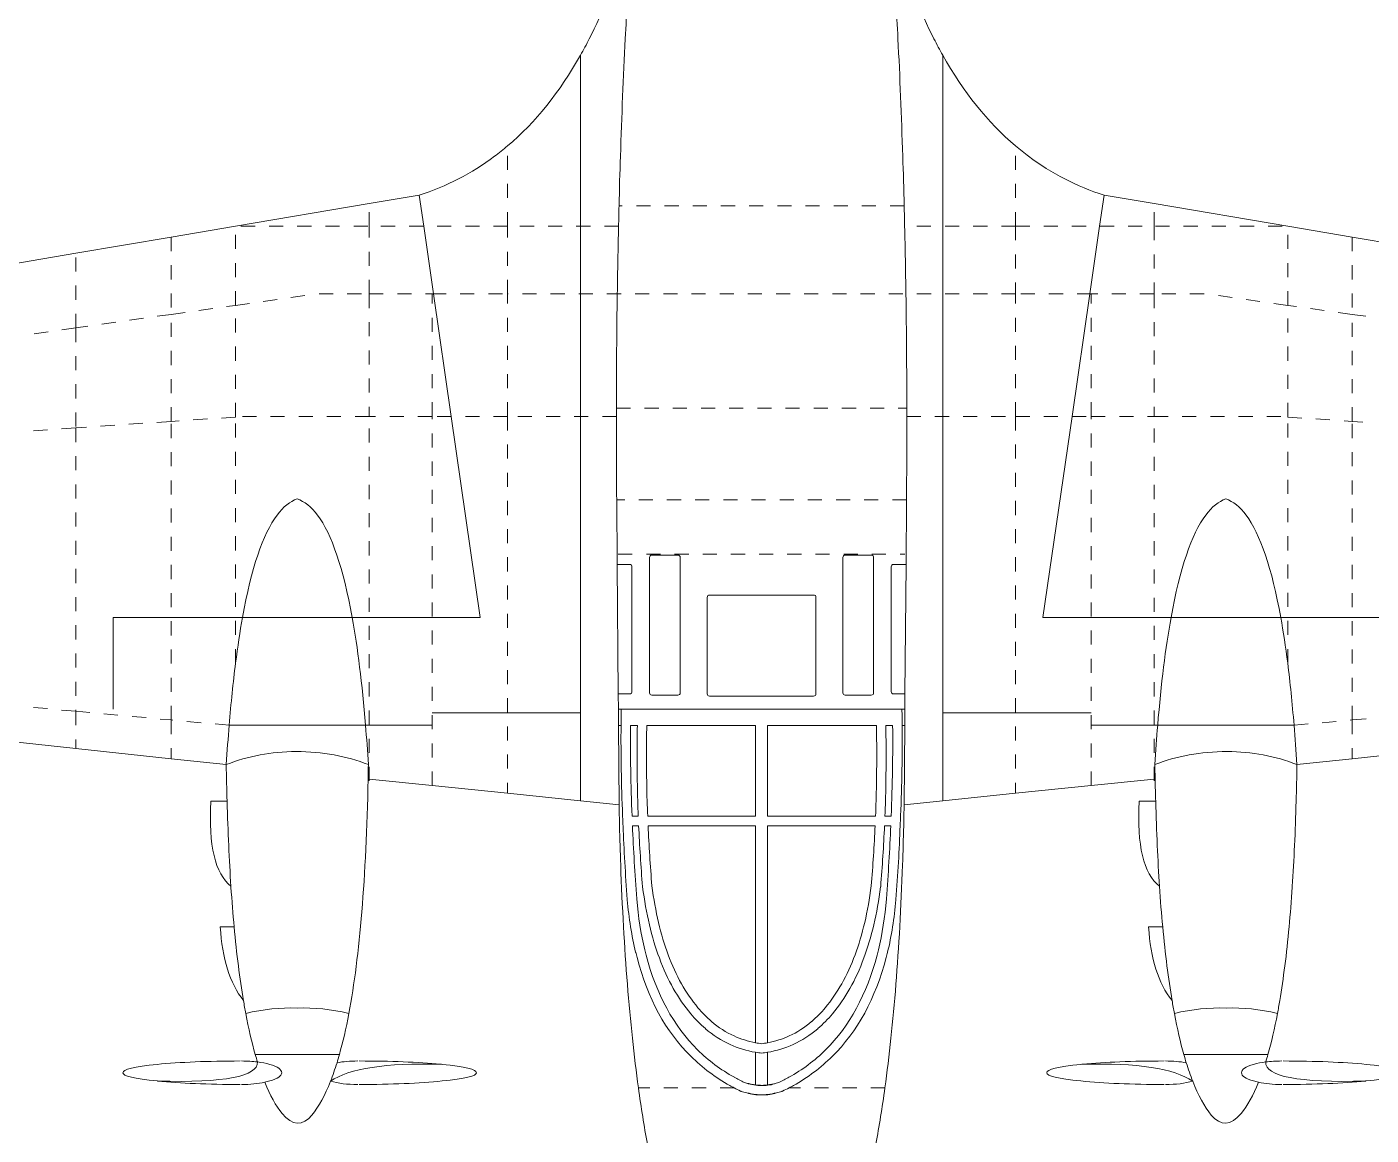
# Model space of a CAD drawing. Header units: millimetres. Extents: x 59 to 361, y 42 to 244.
# Drawn here: x 108.4 to 168.4, y 73.8 to 123.3 of the extents above; entities that cross this region are included whole.
import ezdxf

# ---------------------------------------------------------------- set-up
doc = ezdxf.new("R2010")
doc.units = ezdxf.units.MM
doc.header["$MEASUREMENT"] = 0
doc.layers.add('4-view', color=7, linetype='Continuous', lineweight=0)

msp = doc.modelspace()

# ---------------------------------------------------------------- linework, layer by layer
at = {"layer": '4-view', "color": 7, "lineweight": 18}
for p, q in [((129.868, 116.891), (129.868, 117.52)), ((152.538, 116.891), (152.538, 117.52)), ((129.868, 115.634), (129.868, 116.263)), ((152.538, 115.634), (152.538, 116.263)), ((134.987, 115.277), (134.841, 115.277)), ((136.245, 115.277), (135.617, 115.277)), ((137.503, 115.277), (136.874, 115.277)), ((138.761, 115.277), (138.132, 115.277)), ((140.018, 115.277), (139.39, 115.277)), ((141.276, 115.277), (140.647, 115.277)), ((142.534, 115.277), (141.905, 115.277)), ((143.792, 115.277), (143.163, 115.277)), ((145.049, 115.277), (144.421, 115.277)), ((146.307, 115.277), (145.678, 115.277)), ((147.565, 115.277), (146.936, 115.277)), ((123.689, 114.376), (123.689, 115.005)), ((129.868, 114.376), (129.868, 115.005)), ((152.538, 114.376), (152.538, 115.005)), ((158.717, 114.376), (158.717, 115.005)), ((117.725, 113.359), (117.725, 113.989)), ((117.966, 114.376), (118.595, 114.376)), ((119.224, 114.376), (119.853, 114.376)), ((120.482, 114.376), (121.11, 114.376)), ((121.74, 114.376), (122.368, 114.376)), ((122.997, 114.376), (123.626, 114.376)), ((123.689, 113.868), (123.689, 114.376)), ((124.842, 114.376), (124.213, 114.376)), ((126.1, 114.376), (125.471, 114.376)), ((127.352, 114.376), (126.723, 114.376)), ((128.61, 114.376), (127.981, 114.376)), ((129.868, 114.376), (129.239, 114.376)), ((129.868, 113.868), (129.868, 114.376)), ((131.046, 114.376), (130.418, 114.376)), ((132.304, 114.376), (131.676, 114.376)), ((134.82, 114.376), (134.191, 114.376)), ((148.76, 114.376), (148.131, 114.376)), ((150.023, 114.376), (149.394, 114.376)), ((151.281, 114.376), (150.652, 114.376)), ((152.538, 114.376), (151.91, 114.376)), ((152.538, 114.376), (153.167, 114.376)), ((152.538, 114.376), (152.538, 113.747)), ((153.796, 114.376), (154.425, 114.376)), ((155.054, 114.376), (155.682, 114.376)), ((156.306, 114.376), (156.935, 114.376)), ((157.564, 114.376), (158.193, 114.376)), ((158.717, 114.376), (158.717, 113.747)), ((159.409, 114.376), (158.779, 114.376)), ((160.666, 114.376), (160.037, 114.376)), ((161.924, 114.376), (161.295, 114.376)), ((163.182, 114.376), (162.553, 114.376)), ((164.44, 114.376), (163.811, 114.376)), ((164.681, 113.359), (164.681, 113.989)), ((114.848, 113.889), (114.848, 113.26)), ((167.558, 113.889), (167.558, 113.26)), ((110.593, 112.353), (110.593, 112.982)), ((123.689, 112.61), (123.689, 113.239)), ((129.868, 112.61), (129.868, 113.239)), ((152.538, 113.118), (152.538, 112.49)), ((158.717, 113.118), (158.717, 112.49)), ((114.848, 112.631), (114.848, 112.002)), ((117.725, 112.102), (117.725, 112.731)), ((164.681, 112.102), (164.681, 112.731)), ((167.558, 112.631), (167.558, 112.002)), ((110.593, 111.095), (110.593, 111.724)), ((123.689, 111.352), (123.689, 111.981)), ((129.868, 111.352), (129.868, 111.981)), ((152.538, 111.861), (152.538, 111.352)), ((158.717, 111.861), (158.717, 111.352)), ((114.848, 111.373), (114.848, 110.744)), ((117.725, 110.844), (117.725, 111.473)), ((118.962, 111.017), (119.58, 111.111)), ((120.199, 111.195), (120.817, 111.279)), ((121.456, 111.352), (122.085, 111.352)), ((122.714, 111.352), (123.343, 111.352)), ((123.689, 111.352), (124.318, 111.352)), ((123.689, 111.352), (123.689, 110.723)), ((124.947, 111.352), (125.576, 111.352)), ((126.204, 111.352), (126.493, 111.352)), ((126.493, 110.922), (126.493, 111.352)), ((127.75, 111.352), (128.379, 111.352)), ((129.008, 111.352), (129.637, 111.352)), ((129.899, 111.352), (129.868, 111.352)), ((129.868, 110.922), (129.868, 111.352)), ((131.157, 111.352), (130.528, 111.352)), ((132.414, 111.352), (131.786, 111.352)), ((136.188, 111.352), (135.559, 111.352)), ((137.445, 111.352), (136.817, 111.352)), ((138.703, 111.352), (138.074, 111.352)), ((139.961, 111.352), (139.332, 111.352)), ((141.219, 111.352), (140.59, 111.352)), ((142.477, 111.352), (141.847, 111.352)), ((143.734, 111.352), (143.105, 111.352)), ((144.991, 111.352), (144.363, 111.352)), ((146.249, 111.352), (145.621, 111.352)), ((147.507, 111.352), (146.878, 111.352)), ((148.765, 111.352), (148.136, 111.352)), ((150.023, 111.352), (149.394, 111.352)), ((151.281, 111.352), (150.652, 111.352)), ((152.538, 111.352), (151.91, 111.352)), ((152.538, 110.922), (152.538, 111.352)), ((153.398, 111.352), (152.769, 111.352)), ((154.655, 111.352), (154.027, 111.352)), ((155.913, 110.922), (155.913, 111.352)), ((156.201, 111.352), (155.913, 111.352)), ((157.459, 111.352), (156.83, 111.352)), ((158.717, 111.352), (158.088, 111.352)), ((158.717, 111.352), (158.717, 110.723)), ((159.691, 111.352), (159.063, 111.352)), ((160.949, 111.352), (160.32, 111.352)), ((162.207, 111.195), (161.589, 111.279)), ((163.444, 111.017), (162.826, 111.111)), ((164.681, 110.844), (164.681, 111.473)), ((167.558, 111.373), (167.558, 110.744)), ((110.593, 109.838), (110.593, 110.467)), ((114.848, 110.44), (114.23, 110.357)), ((114.848, 110.44), (115.472, 110.524)), ((116.09, 110.613), (116.709, 110.697)), ((117.327, 110.792), (117.725, 110.844)), ((117.725, 110.844), (118.343, 110.933)), ((164.681, 110.844), (164.062, 110.933)), ((165.079, 110.792), (164.681, 110.844)), ((166.316, 110.613), (165.698, 110.697)), ((167.558, 110.44), (166.934, 110.524)), ((167.558, 110.44), (168.176, 110.357)), ((110.593, 109.838), (109.974, 109.754)), ((111.138, 109.911), (110.593, 109.838)), ((110.593, 109.838), (110.593, 109.209)), ((112.375, 110.089), (111.756, 110.006)), ((113.611, 110.268), (112.993, 110.183)), ((114.848, 109.439), (114.848, 110.068)), ((117.725, 109.634), (117.725, 110.262)), ((123.689, 110.095), (123.689, 109.465)), ((126.493, 109.665), (126.493, 110.294)), ((129.868, 109.665), (129.868, 110.294)), ((152.538, 109.665), (152.538, 110.294)), ((155.913, 109.665), (155.913, 110.294)), ((158.717, 110.095), (158.717, 109.465)), ((164.681, 109.634), (164.681, 110.262)), ((167.558, 109.439), (167.558, 110.068)), ((109.356, 109.67), (108.737, 109.576)), ((114.848, 108.182), (114.848, 108.811)), ((117.725, 108.376), (117.725, 109.005)), ((123.689, 108.837), (123.689, 108.208)), ((126.493, 108.407), (126.493, 109.036)), ((129.868, 108.407), (129.868, 109.036)), ((152.538, 108.407), (152.538, 109.036)), ((155.913, 108.407), (155.913, 109.036)), ((158.717, 108.837), (158.717, 108.208)), ((164.681, 108.376), (164.681, 109.005)), ((167.558, 108.182), (167.558, 108.811)), ((110.593, 108.58), (110.593, 107.951)), ((114.848, 106.924), (114.848, 107.553)), ((117.725, 107.118), (117.725, 107.747)), ((123.689, 107.579), (123.689, 106.95)), ((126.493, 107.15), (126.493, 107.778)), ((129.868, 107.15), (129.868, 107.778)), ((152.538, 107.15), (152.538, 107.778)), ((155.913, 107.15), (155.913, 107.778)), ((158.717, 107.579), (158.717, 106.95)), ((164.681, 107.118), (164.681, 107.747)), ((167.558, 106.924), (167.558, 107.553)), ((110.593, 107.322), (110.593, 106.694)), ((114.848, 105.667), (114.848, 106.295)), ((117.725, 105.86), (117.725, 106.489)), ((123.689, 106.322), (123.689, 105.892)), ((126.493, 105.892), (126.493, 106.521)), ((129.868, 105.892), (129.868, 106.521)), ((134.725, 106.258), (135.355, 106.258)), ((135.983, 106.258), (136.612, 106.258)), ((137.241, 106.258), (137.87, 106.258)), ((138.499, 106.258), (139.128, 106.258)), ((139.757, 106.258), (140.385, 106.258)), ((141.014, 106.258), (141.643, 106.258)), ((142.272, 106.258), (142.901, 106.258)), ((143.53, 106.258), (144.158, 106.258)), ((144.788, 106.258), (145.416, 106.258)), ((146.045, 106.258), (146.674, 106.258)), ((147.303, 106.258), (147.68, 106.258)), ((152.538, 105.892), (152.538, 106.521)), ((155.913, 105.892), (155.913, 106.521)), ((158.717, 106.322), (158.717, 105.892)), ((164.681, 105.86), (164.681, 106.489)), ((167.558, 105.667), (167.558, 106.295)), ((110.593, 106.065), (110.593, 105.436)), ((114.848, 105.667), (114.219, 105.625)), ((115.21, 105.693), (114.848, 105.667)), ((116.467, 105.776), (115.838, 105.734)), ((117.725, 105.86), (117.096, 105.818)), ((119.916, 105.892), (119.287, 105.892)), ((121.173, 105.892), (120.544, 105.892)), ((122.431, 105.892), (121.803, 105.892)), ((123.689, 105.892), (123.06, 105.892)), ((123.977, 105.892), (123.689, 105.892)), ((125.235, 105.892), (124.606, 105.892)), ((126.493, 105.892), (125.864, 105.892)), ((126.493, 105.76), (126.493, 105.892)), ((128.61, 105.892), (127.981, 105.892)), ((129.868, 105.892), (129.239, 105.892)), ((129.868, 105.892), (129.868, 105.263)), ((130.952, 105.892), (130.324, 105.892)), ((132.21, 105.892), (131.581, 105.892)), ((134.725, 105.892), (134.097, 105.892)), ((147.68, 105.892), (148.309, 105.892)), ((150.196, 105.892), (150.825, 105.892)), ((151.453, 105.892), (152.083, 105.892)), ((152.538, 105.892), (153.167, 105.892)), ((152.538, 105.892), (152.538, 105.263)), ((153.796, 105.892), (154.425, 105.892)), ((155.913, 105.892), (156.542, 105.892)), ((155.913, 105.76), (155.913, 105.892)), ((157.171, 105.892), (157.8, 105.892)), ((158.429, 105.892), (158.717, 105.892)), ((158.717, 105.892), (159.346, 105.892)), ((159.975, 105.892), (160.604, 105.892)), ((161.232, 105.892), (161.861, 105.892)), ((162.49, 105.892), (163.119, 105.892)), ((164.681, 105.86), (165.31, 105.818)), ((165.938, 105.776), (166.567, 105.734)), ((167.196, 105.693), (167.558, 105.667)), ((168.04, 105.635), (167.558, 105.667)), ((109.335, 105.289), (108.706, 105.247)), ((110.593, 105.373), (109.964, 105.331)), ((111.075, 105.404), (110.593, 105.373)), ((110.593, 105.373), (110.593, 104.744)), ((112.333, 105.498), (111.704, 105.456)), ((113.59, 105.583), (112.961, 105.54)), ((114.848, 104.922), (114.848, 105.551)), ((117.725, 104.943), (117.725, 105.572)), ((123.689, 104.718), (123.689, 105.347)), ((126.493, 104.503), (126.493, 105.132)), ((155.913, 104.503), (155.913, 105.132)), ((158.717, 104.718), (158.717, 105.347)), ((164.681, 104.943), (164.681, 105.572)), ((167.558, 104.922), (167.558, 105.551)), ((129.868, 104.634), (129.868, 104.005)), ((152.538, 104.634), (152.538, 104.005)), ((110.593, 104.115), (110.593, 103.486)), ((114.848, 103.665), (114.848, 104.293)), ((117.725, 103.685), (117.725, 104.314)), ((123.689, 103.46), (123.689, 104.089)), ((126.493, 103.245), (126.493, 103.874)), ((155.913, 103.245), (155.913, 103.874)), ((158.717, 103.46), (158.717, 104.089)), ((164.681, 103.685), (164.681, 104.314)), ((167.558, 103.665), (167.558, 104.293)), ((129.868, 103.376), (129.868, 102.747)), ((152.538, 103.376), (152.538, 102.747)), ((110.593, 102.857), (110.593, 102.228)), ((114.848, 102.407), (114.848, 103.035)), ((117.725, 102.428), (117.725, 103.057)), ((123.689, 102.202), (123.689, 102.831)), ((126.493, 101.988), (126.493, 102.616)), ((155.913, 101.988), (155.913, 102.616)), ((158.717, 102.202), (158.717, 102.831)), ((164.681, 102.428), (164.681, 103.057)), ((167.558, 102.407), (167.558, 103.035)), ((129.868, 102.118), (129.868, 101.489)), ((135.092, 102.166), (134.736, 102.166)), ((136.35, 102.166), (135.721, 102.166)), ((137.608, 102.166), (136.979, 102.166)), ((138.865, 102.166), (138.237, 102.166)), ((140.123, 102.166), (139.495, 102.166)), ((141.381, 102.166), (140.752, 102.166)), ((142.639, 102.166), (142.01, 102.166)), ((143.896, 102.166), (143.268, 102.166)), ((145.154, 102.166), (144.525, 102.166)), ((146.412, 102.166), (145.783, 102.166)), ((147.67, 102.166), (147.041, 102.166)), ((152.538, 102.118), (152.538, 101.489)), ((110.593, 101.6), (110.593, 100.971)), ((114.848, 101.149), (114.848, 101.778)), ((117.725, 101.17), (117.725, 101.799)), ((123.689, 100.944), (123.689, 101.573)), ((158.717, 100.944), (158.717, 101.573)), ((164.681, 101.17), (164.681, 101.799)), ((167.558, 101.149), (167.558, 101.778)), ((126.493, 100.73), (126.493, 101.358)), ((129.868, 100.861), (129.868, 100.232)), ((152.538, 100.861), (152.538, 100.232)), ((155.913, 100.73), (155.913, 101.358)), ((110.593, 100.342), (110.593, 99.713)), ((114.848, 99.891), (114.848, 100.52)), ((117.725, 99.912), (117.725, 100.541)), ((123.689, 99.687), (123.689, 100.316)), ((158.717, 99.687), (158.717, 100.316)), ((164.681, 99.912), (164.681, 100.541)), ((167.558, 99.891), (167.558, 100.52)), ((126.493, 99.472), (126.493, 100.101)), ((129.868, 99.603), (129.868, 98.974)), ((134.804, 99.75), (135.433, 99.75)), ((136.062, 99.75), (136.691, 99.75)), ((137.32, 99.75), (137.949, 99.75)), ((138.577, 99.75), (139.206, 99.75)), ((139.835, 99.75), (140.464, 99.75)), ((141.093, 99.75), (141.722, 99.75)), ((142.35, 99.75), (142.98, 99.75)), ((143.608, 99.75), (144.237, 99.75)), ((144.866, 99.75), (145.495, 99.75)), ((146.124, 99.75), (146.753, 99.75)), ((147.382, 99.75), (147.601, 99.75)), ((152.538, 99.603), (152.538, 98.974)), ((155.913, 99.472), (155.913, 100.101)), ((110.593, 99.084), (110.593, 98.455)), ((114.848, 98.633), (114.848, 99.262)), ((117.725, 98.654), (117.725, 99.283)), ((123.689, 98.429), (123.689, 99.058)), ((134.804, 93.509), (134.757, 99.283)), ((147.649, 99.283), (147.601, 93.509)), ((158.717, 98.429), (158.717, 99.058)), ((164.681, 98.654), (164.681, 99.283)), ((167.558, 98.633), (167.558, 99.262)), ((126.493, 98.214), (126.493, 98.843)), ((155.913, 98.214), (155.913, 98.843)), ((110.593, 97.826), (110.593, 97.197)), ((114.848, 97.376), (114.848, 98.005)), ((117.725, 97.397), (117.725, 98.025)), ((123.689, 97.171), (123.689, 97.8)), ((129.868, 98.345), (129.868, 97.716)), ((152.538, 98.345), (152.538, 97.716)), ((158.717, 97.171), (158.717, 97.8)), ((164.681, 97.397), (164.681, 98.025)), ((167.558, 97.376), (167.558, 98.005)), ((126.493, 96.957), (126.493, 97.585)), ((155.913, 96.957), (155.913, 97.585)), ((114.848, 96.118), (114.848, 96.747)), ((117.725, 96.139), (117.725, 96.768)), ((118.034, 96.915), (122.929, 96.915)), ((129.868, 97.088), (129.868, 96.459)), ((152.538, 97.088), (152.538, 96.459)), ((159.477, 96.915), (164.372, 96.915)), ((164.681, 96.139), (164.681, 96.768)), ((167.558, 96.118), (167.558, 96.747)), ((110.593, 96.569), (110.593, 95.94)), ((123.689, 95.914), (123.689, 96.543)), ((126.493, 95.709), (126.493, 96.338)), ((155.913, 95.709), (155.913, 96.338)), ((158.717, 95.914), (158.717, 96.543)), ((114.848, 94.86), (114.848, 95.489)), ((117.725, 94.881), (117.725, 95.51)), ((129.868, 95.83), (129.868, 95.201)), ((152.538, 95.83), (152.538, 95.201)), ((164.681, 94.881), (164.681, 95.51)), ((167.558, 94.86), (167.558, 95.489)), ((110.593, 95.311), (110.593, 94.682)), ((123.689, 94.656), (123.689, 95.285)), ((126.493, 94.451), (126.493, 95.08)), ((155.913, 94.451), (155.913, 95.08)), ((158.717, 94.656), (158.717, 95.285)), ((114.848, 93.603), (114.848, 94.231)), ((129.868, 94.572), (129.868, 93.943)), ((152.538, 94.572), (152.538, 93.943)), ((167.558, 93.603), (167.558, 94.231)), ((110.593, 94.053), (110.593, 93.424)), ((123.689, 93.398), (123.689, 94.027)), ((126.493, 93.194), (126.493, 93.823)), ((155.913, 93.194), (155.913, 93.823)), ((158.717, 93.398), (158.717, 94.027)), ((129.868, 93.314), (129.868, 92.685)), ((134.809, 92.822), (134.804, 93.509)), ((147.596, 92.822), (147.601, 93.509)), ((152.538, 93.314), (152.538, 92.685)), ((109.335, 92.853), (108.706, 92.906)), ((110.593, 92.738), (109.964, 92.79)), ((110.593, 92.795), (110.593, 92.738)), ((110.593, 92.738), (110.593, 92.109)), ((110.593, 92.738), (111.222, 92.68)), ((111.85, 92.617), (112.479, 92.565)), ((113.108, 92.502), (113.737, 92.449)), ((114.848, 92.345), (114.848, 92.974)), ((123.689, 92.14), (123.689, 92.769)), ((133.122, 88.744), (133.122, 92.67)), ((134.94, 92.822), (134.809, 92.822)), ((134.815, 92.093), (134.809, 92.822)), ((134.94, 92.822), (147.465, 92.822)), ((147.465, 92.822), (147.596, 92.822)), ((147.596, 92.822), (147.591, 92.093)), ((149.284, 88.744), (149.284, 92.67)), ((158.717, 92.14), (158.717, 92.769)), ((167.558, 92.345), (167.558, 92.974)), ((167.558, 92.345), (168.186, 92.402)), ((114.366, 92.386), (114.848, 92.345)), ((114.848, 92.345), (114.848, 91.716)), ((114.932, 92.334), (114.848, 92.345)), ((116.185, 92.219), (115.556, 92.282)), ((117.442, 92.109), (116.813, 92.167)), ((123.526, 92.109), (117.442, 92.109)), ((129.868, 92.062), (129.868, 91.433)), ((134.815, 92.093), (134.93, 92.093)), ((134.841, 88.566), (134.815, 92.093)), ((147.591, 92.093), (147.476, 92.093)), ((147.565, 88.566), (147.591, 92.093)), ((152.538, 92.062), (152.538, 91.433)), ((158.879, 92.109), (164.964, 92.109)), ((164.964, 92.109), (165.592, 92.167)), ((166.221, 92.219), (166.851, 92.282)), ((167.474, 92.334), (167.558, 92.345)), ((167.558, 92.345), (167.558, 91.716)), ((110.593, 91.48), (110.593, 91.071)), ((123.689, 90.883), (123.689, 91.511)), ((126.493, 90.673), (126.493, 91.302)), ((155.913, 90.673), (155.913, 91.302)), ((158.717, 90.883), (158.717, 91.511)), ((114.848, 91.087), (114.848, 90.615)), ((129.868, 90.804), (129.868, 90.175)), ((152.538, 90.804), (152.538, 90.175)), ((167.558, 91.087), (167.558, 90.615)), ((126.493, 89.415), (126.493, 90.044)), ((155.913, 89.415), (155.913, 90.044)), ((129.868, 89.546), (129.868, 89.075)), ((152.538, 89.546), (152.538, 89.075)), ((134.841, 88.566), (133.122, 88.744)), ((147.565, 88.566), (149.284, 88.744)), ((118.606, 77.42), (122.358, 77.42)), ((140.936, 77.519), (140.936, 76.062)), ((141.47, 76.062), (141.47, 77.519)), ((163.8, 77.42), (160.048, 77.42)), ((136.209, 75.931), (135.706, 75.931)), ((137.466, 75.931), (136.838, 75.931)), ((138.724, 75.931), (138.095, 75.931)), ((139.982, 75.931), (139.353, 75.931)), ((142.932, 75.931), (142.429, 75.931)), ((144.19, 75.931), (143.561, 75.931)), ((145.448, 75.931), (144.819, 75.931)), ((146.705, 75.931), (146.076, 75.931))]:
    msp.add_line(p, q, dxfattribs=at)
for points in [[(133.122, 122.012), (133.122, 114.376), (133.122, 111.352), (133.122, 105.892), (133.122, 92.67)], [(149.284, 122.012), (149.284, 114.376), (149.284, 111.352), (149.284, 105.892), (149.284, 92.67)], [(125.916, 115.76), (123.689, 115.382), (117.725, 114.376), (114.848, 113.889), (110.593, 113.171), (106.599, 112.494), (102.947, 111.882), (99.247, 111.252), (95.269, 110.582)], [(125.916, 115.76), (126.121, 114.376), (126.555, 111.352), (127.347, 105.892), (128.647, 96.915), (126.493, 96.915), (123.689, 96.915), (122.929, 96.915)], [(156.49, 115.76), (156.285, 114.376), (155.85, 111.352), (155.059, 105.892), (153.759, 96.915), (155.913, 96.915), (158.717, 96.915), (159.477, 96.915)], [(187.136, 110.582), (183.159, 111.252), (179.459, 111.882), (175.806, 112.494), (171.813, 113.171), (167.558, 113.889), (164.681, 114.376), (158.717, 115.382), (156.49, 115.76)], [(133.562, 114.376), (133.122, 114.376), (132.933, 114.376)], [(126.493, 111.352), (126.555, 111.352), (127.121, 111.352)], [(133.672, 111.352), (133.122, 111.352), (133.044, 111.352)], [(134.93, 111.352), (134.762, 111.352), (134.301, 111.352)], [(155.913, 111.352), (155.85, 111.352), (155.284, 111.352)], [(118.658, 105.892), (118.145, 105.892), (118.029, 105.881)], [(127.352, 105.892), (127.347, 105.892), (126.723, 105.892)], [(133.468, 105.892), (133.122, 105.892), (132.839, 105.892)], [(148.938, 105.892), (149.284, 105.892), (149.567, 105.892)], [(155.054, 105.892), (155.059, 105.892), (155.682, 105.892)], [(163.748, 105.892), (164.261, 105.892), (164.377, 105.881)], [(112.27, 92.827), (112.27, 96.915), (114.848, 96.915), (117.725, 96.915), (118.034, 96.915)], [(170.136, 92.827), (170.136, 96.915), (167.558, 96.915), (164.681, 96.915), (164.372, 96.915)], [(117.311, 90.353), (114.848, 90.615), (110.593, 91.071), (106.599, 91.501), (102.947, 91.894), (99.247, 92.292), (91.842, 93.083), (87.859, 93.513), (83.782, 93.954)], [(165.095, 90.353), (167.558, 90.615), (171.813, 91.071), (175.806, 91.501), (179.459, 91.894), (183.159, 92.292), (190.564, 93.083), (194.546, 93.513), (198.624, 93.954)], [(133.122, 92.67), (129.868, 92.67), (126.493, 92.67)], [(126.493, 91.931), (126.493, 92.109), (126.493, 92.56)], [(155.913, 92.67), (152.538, 92.67), (149.284, 92.67)], [(155.913, 91.931), (155.913, 92.109), (155.913, 92.56)], [(126.493, 92.109), (123.689, 92.109), (123.526, 92.109)], [(155.913, 92.109), (158.717, 92.109), (158.879, 92.109)], [(123.689, 89.625), (123.689, 89.698), (123.689, 90.254)], [(158.717, 89.625), (158.717, 89.698), (158.717, 90.254)], [(133.122, 88.744), (129.868, 89.075), (126.493, 89.415), (123.689, 89.698), (123.642, 89.703)], [(149.284, 88.744), (152.538, 89.075), (155.913, 89.415), (158.717, 89.698), (158.764, 89.703)]]:
    msp.add_lwpolyline(points, dxfattribs=at)
for points, knots in [([(135.464, 127.923), (135.349, 127.509), (135.228, 127.111), (135.108, 126.718), (134.647, 125.25), (134.113, 123.925), (133.51, 122.735), (133.384, 122.488), (133.253, 122.247), (133.122, 122.012)], [0, 0, 0, 0, 1, 1, 1, 2, 2, 2, 3, 3, 3, 3]), ([(134.757, 99.283), (134.757, 99.283), (134.736, 102.166), (134.736, 102.166), (134.725, 103.429), (134.72, 104.671), (134.725, 105.892), (134.725, 106.012), (134.725, 106.138), (134.725, 106.258), (134.725, 107.998), (134.736, 109.696), (134.762, 111.352), (134.778, 112.375), (134.794, 113.386), (134.82, 114.376), (134.825, 114.675), (134.83, 114.979), (134.841, 115.277), (134.856, 116.027), (134.877, 116.766), (134.904, 117.494), (134.961, 119.297), (135.029, 121.042), (135.119, 122.735), (135.176, 123.898), (135.239, 125.036), (135.313, 126.151), (135.328, 126.341), (135.344, 126.529), (135.36, 126.718), (135.396, 127.121), (135.428, 127.52), (135.464, 127.923)], [0, 0, 0, 0, 1, 1, 1, 2, 2, 2, 3, 3, 3, 4, 4, 4, 5, 5, 5, 6, 6, 6, 7, 7, 7, 8, 8, 8, 9, 9, 9, 10, 10, 10, 11, 11, 11, 11]), ([(147.649, 99.283), (147.649, 99.283), (147.67, 102.166), (147.67, 102.166), (147.68, 103.429), (147.686, 104.671), (147.68, 105.892), (147.68, 106.012), (147.68, 106.138), (147.68, 106.258), (147.68, 107.998), (147.67, 109.696), (147.644, 111.352), (147.628, 112.375), (147.612, 113.386), (147.586, 114.376), (147.581, 114.675), (147.575, 114.979), (147.565, 115.277), (147.549, 116.027), (147.528, 116.766), (147.502, 117.494), (147.444, 119.297), (147.376, 121.042), (147.287, 122.735), (147.229, 123.898), (147.167, 125.036), (147.093, 126.151), (147.077, 126.341), (147.062, 126.529), (147.046, 126.718), (147.009, 127.121), (146.978, 127.52), (146.941, 127.923)], [0, 0, 0, 0, 1, 1, 1, 2, 2, 2, 3, 3, 3, 4, 4, 4, 5, 5, 5, 6, 6, 6, 7, 7, 7, 8, 8, 8, 9, 9, 9, 10, 10, 10, 11, 11, 11, 11]), ([(149.284, 122.012), (149.153, 122.247), (149.022, 122.488), (148.896, 122.735), (148.293, 123.925), (147.759, 125.25), (147.298, 126.718), (147.177, 127.111), (147.056, 127.509), (146.941, 127.923)], [0, 0, 0, 0, 1, 1, 1, 2, 2, 2, 3, 3, 3, 3]), ([(133.122, 122.012), (132.194, 120.361), (131.109, 119.009), (129.868, 117.955), (129.674, 117.793), (129.48, 117.641), (129.286, 117.494), (128.264, 116.729), (127.137, 116.153), (125.916, 115.76)], [0, 0, 0, 0, 1, 1, 1, 2, 2, 2, 3, 3, 3, 3]), ([(156.49, 115.76), (155.269, 116.153), (154.142, 116.729), (153.12, 117.494), (152.926, 117.641), (152.732, 117.793), (152.538, 117.955), (151.296, 119.009), (150.212, 120.361), (149.284, 122.012)], [0, 0, 0, 0, 1, 1, 1, 2, 2, 2, 3, 3, 3, 3]), ([(122.929, 96.915), (122.536, 99.11), (122.017, 100.635), (121.383, 101.485), (121.105, 101.857), (120.801, 102.097), (120.482, 102.208), (120.157, 102.097), (119.858, 101.857), (119.58, 101.485), (118.946, 100.635), (118.427, 99.11), (118.034, 96.915)], [0, 0, 0, 0, 1, 1, 1, 2, 2, 2, 3, 3, 3, 4, 4, 4, 4]), ([(164.372, 96.915), (163.978, 99.11), (163.46, 100.635), (162.826, 101.485), (162.548, 101.857), (162.249, 102.097), (161.924, 102.208), (161.604, 102.097), (161.301, 101.857), (161.023, 101.485), (160.389, 100.635), (159.87, 99.11), (159.477, 96.915)], [0, 0, 0, 0, 1, 1, 1, 2, 2, 2, 3, 3, 3, 4, 4, 4, 4]), ([(137.571, 99.598), (137.571, 99.598), (137.571, 93.561), (137.571, 93.561), (137.571, 93.493), (137.535, 93.456), (137.466, 93.456), (137.466, 93.456), (136.308, 93.456), (136.308, 93.456), (136.24, 93.456), (136.203, 93.493), (136.203, 93.561), (136.203, 93.561), (136.203, 99.598), (136.203, 99.598), (136.203, 99.666), (136.24, 99.702), (136.308, 99.702), (136.308, 99.702), (137.466, 99.702), (137.466, 99.702), (137.535, 99.702), (137.571, 99.666), (137.571, 99.598), (137.571, 99.598), (137.571, 99.598), (137.571, 99.598)], [0, 0, 0, 0, 1, 1, 1, 2, 2, 2, 3, 3, 3, 4, 4, 4, 5, 5, 5, 6, 6, 6, 7, 7, 7, 8, 8, 8, 9, 9, 9, 9]), ([(146.098, 99.702), (146.098, 99.702), (144.939, 99.702), (144.939, 99.702), (144.872, 99.702), (144.834, 99.666), (144.834, 99.598), (144.834, 99.598), (144.834, 93.561), (144.834, 93.561), (144.834, 93.493), (144.872, 93.456), (144.939, 93.456), (144.939, 93.456), (146.098, 93.456), (146.098, 93.456), (146.166, 93.456), (146.202, 93.493), (146.202, 93.561), (146.202, 93.561), (146.202, 99.598), (146.202, 99.598), (146.202, 99.666), (146.166, 99.702), (146.098, 99.702), (146.098, 99.702), (146.098, 99.702), (146.098, 99.702)], [0, 0, 0, 0, 1, 1, 1, 2, 2, 2, 3, 3, 3, 4, 4, 4, 5, 5, 5, 6, 6, 6, 7, 7, 7, 8, 8, 8, 9, 9, 9, 9]), ([(134.804, 93.509), (134.804, 93.509), (135.313, 93.509), (135.313, 93.509), (135.381, 93.509), (135.417, 93.545), (135.417, 93.613), (135.417, 93.613), (135.417, 99.178), (135.417, 99.178), (135.417, 99.247), (135.381, 99.283), (135.313, 99.283), (135.313, 99.283), (134.757, 99.283), (134.757, 99.283)], [0, 0, 0, 0, 1, 1, 1, 2, 2, 2, 3, 3, 3, 4, 4, 4, 5, 5, 5, 5]), ([(147.601, 93.509), (147.601, 93.509), (147.093, 93.509), (147.093, 93.509), (147.025, 93.509), (146.989, 93.545), (146.989, 93.613), (146.989, 93.613), (146.989, 99.178), (146.989, 99.178), (146.989, 99.247), (147.025, 99.283), (147.093, 99.283), (147.093, 99.283), (147.649, 99.283), (147.649, 99.283)], [0, 0, 0, 0, 1, 1, 1, 2, 2, 2, 3, 3, 3, 4, 4, 4, 5, 5, 5, 5]), ([(143.524, 97.921), (143.524, 97.921), (138.881, 97.921), (138.881, 97.921), (138.813, 97.921), (138.777, 97.884), (138.777, 97.816), (138.777, 97.816), (138.777, 93.513), (138.777, 93.513), (138.777, 93.445), (138.813, 93.409), (138.881, 93.409), (138.881, 93.409), (143.524, 93.409), (143.524, 93.409), (143.592, 93.409), (143.629, 93.445), (143.629, 93.513), (143.629, 93.513), (143.629, 97.816), (143.629, 97.816), (143.629, 97.884), (143.592, 97.921), (143.524, 97.921), (143.524, 97.921), (143.524, 97.921), (143.524, 97.921)], [0, 0, 0, 0, 1, 1, 1, 2, 2, 2, 3, 3, 3, 4, 4, 4, 5, 5, 5, 6, 6, 6, 7, 7, 7, 8, 8, 8, 9, 9, 9, 9]), ([(118.034, 96.915), (117.924, 96.291), (117.82, 95.615), (117.725, 94.881), (117.615, 94.027), (117.521, 93.105), (117.442, 92.109)], [0, 0, 0, 0, 1, 1, 1, 2, 2, 2, 2]), ([(164.372, 96.915), (164.482, 96.291), (164.586, 95.615), (164.681, 94.881), (164.791, 94.027), (164.885, 93.105), (164.964, 92.109)], [0, 0, 0, 0, 1, 1, 1, 2, 2, 2, 2]), ([(140.537, 75.711), (140.459, 75.732), (140.375, 75.753), (140.296, 75.774), (140.286, 75.779), (140.275, 75.785), (140.265, 75.79), (140.165, 75.837), (140.071, 75.884), (139.982, 75.931), (139.914, 75.968), (139.851, 75.999), (139.783, 76.036), (139.138, 76.398), (138.562, 76.833), (138.053, 77.331), (136.921, 78.447), (136.119, 79.919), (135.648, 81.748), (135.627, 81.827), (135.606, 81.905), (135.585, 81.979), (135.58, 81.984), (135.58, 81.984), (135.58, 81.984), (135.407, 82.713), (135.281, 83.493), (135.208, 84.327), (135.208, 84.327), (135.208, 84.332), (135.208, 84.332), (135.124, 85.459), (135.061, 86.559), (135.019, 87.628), (135.014, 87.697), (135.014, 87.759), (135.009, 87.828), (135.003, 87.906), (135.003, 87.99), (134.998, 88.069), (134.94, 89.468), (134.919, 90.809), (134.93, 92.093)], [0, 0, 0, 0, 1, 1, 1, 2, 2, 2, 3, 3, 3, 4, 4, 4, 5, 5, 5, 6, 6, 6, 7, 7, 7, 8, 8, 8, 9, 9, 9, 10, 10, 10, 11, 11, 11, 12, 12, 12, 13, 13, 13, 14, 14, 14, 14]), ([(135.658, 92.093), (135.643, 91.229), (135.643, 90.353), (135.658, 89.457), (135.664, 88.991), (135.679, 88.524), (135.7, 88.053), (135.7, 88.053), (135.423, 88.058), (135.423, 88.058), (135.365, 89.457), (135.339, 90.804), (135.355, 92.093), (135.355, 92.093), (135.658, 92.093), (135.658, 92.093), (135.658, 92.093), (135.658, 92.093), (135.658, 92.093)], [0, 0, 0, 0, 1, 1, 1, 2, 2, 2, 3, 3, 3, 4, 4, 4, 5, 5, 5, 6, 6, 6, 6]), ([(136.078, 89.462), (136.083, 88.996), (136.099, 88.524), (136.119, 88.047), (136.119, 88.047), (140.936, 88.047), (140.936, 88.047), (140.936, 88.047), (140.936, 92.093), (140.936, 92.093), (140.936, 92.093), (136.078, 92.093), (136.078, 92.093), (136.062, 91.229), (136.062, 90.353), (136.078, 89.468), (136.078, 89.468), (136.078, 89.462), (136.078, 89.462), (136.078, 89.462), (136.078, 89.462), (136.078, 89.462)], [0, 0, 0, 0, 1, 1, 1, 2, 2, 2, 3, 3, 3, 4, 4, 4, 5, 5, 5, 6, 6, 6, 7, 7, 7, 7]), ([(146.328, 89.462), (146.323, 88.996), (146.307, 88.524), (146.286, 88.047), (146.286, 88.047), (141.47, 88.047), (141.47, 88.047), (141.47, 88.047), (141.47, 92.093), (141.47, 92.093), (141.47, 92.093), (146.328, 92.093), (146.328, 92.093), (146.344, 91.229), (146.344, 90.353), (146.328, 89.468), (146.328, 89.468), (146.328, 89.462), (146.328, 89.462), (146.328, 89.462), (146.328, 89.462), (146.328, 89.462)], [0, 0, 0, 0, 1, 1, 1, 2, 2, 2, 3, 3, 3, 4, 4, 4, 5, 5, 5, 6, 6, 6, 7, 7, 7, 7]), ([(147.476, 92.093), (147.486, 90.809), (147.465, 89.468), (147.408, 88.069), (147.402, 87.99), (147.402, 87.906), (147.397, 87.828), (147.392, 87.759), (147.392, 87.696), (147.387, 87.628), (147.345, 86.559), (147.282, 85.459), (147.198, 84.332), (147.198, 84.332), (147.198, 84.327), (147.198, 84.327), (147.125, 83.493), (146.999, 82.713), (146.826, 81.984), (146.826, 81.984), (146.82, 81.979), (146.82, 81.979), (146.8, 81.905), (146.779, 81.827), (146.758, 81.748), (146.286, 79.919), (145.484, 78.447), (144.352, 77.331), (143.844, 76.833), (143.268, 76.398), (142.623, 76.036), (142.56, 75.999), (142.497, 75.968), (142.429, 75.931), (142.335, 75.884), (142.24, 75.837), (142.141, 75.79), (142.131, 75.785), (142.12, 75.779), (142.109, 75.774), (142.031, 75.753), (141.952, 75.732), (141.874, 75.711)], [0, 0, 0, 0, 1, 1, 1, 2, 2, 2, 3, 3, 3, 4, 4, 4, 5, 5, 5, 6, 6, 6, 7, 7, 7, 8, 8, 8, 9, 9, 9, 10, 10, 10, 11, 11, 11, 12, 12, 12, 13, 13, 13, 14, 14, 14, 14]), ([(146.747, 92.093), (146.763, 91.229), (146.763, 90.353), (146.747, 89.457), (146.742, 88.991), (146.726, 88.524), (146.705, 88.053), (146.705, 88.053), (146.983, 88.058), (146.983, 88.058), (147.041, 89.457), (147.067, 90.804), (147.051, 92.093), (147.051, 92.093), (146.747, 92.093), (146.747, 92.093), (146.747, 92.093), (146.747, 92.093), (146.747, 92.093)], [0, 0, 0, 0, 1, 1, 1, 2, 2, 2, 3, 3, 3, 4, 4, 4, 5, 5, 5, 6, 6, 6, 6]), ([(117.311, 90.353), (118.281, 90.741), (119.318, 90.935), (120.429, 90.935), (121.609, 90.935), (122.683, 90.741), (123.652, 90.353)], [0, 0, 0, 0, 1, 1, 1, 2, 2, 2, 2]), ([(165.095, 90.353), (164.125, 90.741), (163.088, 90.935), (161.977, 90.935), (160.797, 90.935), (159.723, 90.741), (158.753, 90.353)], [0, 0, 0, 0, 1, 1, 1, 2, 2, 2, 2]), ([(164.225, 79.254), (164.261, 79.437), (164.293, 79.631), (164.324, 79.825), (164.492, 80.805), (164.633, 81.9), (164.744, 83.116), (164.796, 83.682), (164.843, 84.274), (164.885, 84.893), (164.885, 84.903), (164.885, 84.914), (164.885, 84.924), (164.964, 86.098), (165.021, 87.361), (165.058, 88.718), (165.074, 89.248), (165.089, 89.793), (165.095, 90.353)], [0, 0, 0, 0, 1, 1, 1, 2, 2, 2, 3, 3, 3, 4, 4, 4, 5, 5, 5, 6, 6, 6, 6]), ([(117.521, 84.924), (116.813, 85.485), (116.515, 86.748), (116.625, 88.718), (116.625, 88.718), (117.348, 88.718), (117.348, 88.718)], [0, 0, 0, 0, 1, 1, 1, 2, 2, 2, 2]), ([(134.841, 88.566), (134.846, 88.252), (134.856, 87.938), (134.862, 87.628), (134.877, 87.036), (134.893, 86.455), (134.914, 85.883), (135.045, 82.094), (135.313, 78.777), (135.706, 75.931), (135.826, 75.056), (135.957, 74.223), (136.104, 73.432), (136.182, 73.007), (136.261, 72.598), (136.35, 72.205), (136.492, 71.545), (136.644, 70.921), (136.806, 70.329), (137.089, 69.297), (137.403, 68.374), (137.744, 67.562), (137.985, 66.991), (138.242, 66.472), (138.515, 66.006), (138.729, 65.644), (138.955, 65.335), (139.195, 65.073), (139.269, 64.994), (139.342, 64.921), (139.416, 64.853), (139.945, 64.365), (140.543, 64.103), (141.203, 64.066), (141.868, 64.103), (142.466, 64.371), (142.995, 64.858), (143.069, 64.926), (143.142, 64.994), (143.21, 65.073), (143.451, 65.335), (143.677, 65.644), (143.891, 66.006), (144.164, 66.472), (144.421, 66.991), (144.661, 67.562), (145.003, 68.374), (145.317, 69.297), (145.605, 70.329), (145.767, 70.921), (145.914, 71.545), (146.056, 72.205), (146.14, 72.598), (146.223, 73.007), (146.302, 73.432), (146.449, 74.223), (146.585, 75.056), (146.705, 75.931), (147.099, 78.777), (147.36, 82.094), (147.491, 85.883), (147.513, 86.455), (147.528, 87.036), (147.544, 87.628), (147.549, 87.938), (147.559, 88.252), (147.565, 88.566)], [0, 0, 0, 0, 1, 1, 1, 2, 2, 2, 3, 3, 3, 4, 4, 4, 5, 5, 5, 6, 6, 6, 7, 7, 7, 8, 8, 8, 9, 9, 9, 10, 10, 10, 11, 11, 11, 12, 12, 12, 13, 13, 13, 14, 14, 14, 15, 15, 15, 16, 16, 16, 17, 17, 17, 18, 18, 18, 19, 19, 19, 20, 20, 20, 21, 21, 21, 22, 22, 22, 22]), ([(158.79, 88.718), (158.79, 88.718), (158.057, 88.718), (158.057, 88.718), (157.946, 86.748), (158.25, 85.485), (158.963, 84.924)], [0, 0, 0, 0, 1, 1, 1, 2, 2, 2, 2]), ([(140.936, 77.519), (140.532, 77.587), (140.155, 77.703), (139.798, 77.865), (139.405, 78.049), (139.033, 78.284), (138.693, 78.573), (138.693, 78.573), (138.693, 78.578), (138.693, 78.578), (138.457, 78.782), (138.242, 79.002), (138.043, 79.238), (137.472, 79.914), (137, 80.742), (136.639, 81.727), (136.297, 82.645), (136.046, 83.703), (135.894, 84.898), (135.889, 84.903), (135.889, 84.903), (135.889, 84.903), (135.816, 85.826), (135.758, 86.732), (135.716, 87.628), (135.716, 87.628), (135.438, 87.628), (135.438, 87.628), (135.485, 86.57), (135.548, 85.48), (135.627, 84.363), (135.7, 83.551), (135.821, 82.791), (135.988, 82.084), (135.988, 82.084), (135.988, 82.089), (135.988, 82.089), (136.009, 82.01), (136.03, 81.932), (136.051, 81.853), (136.507, 80.108), (137.272, 78.698), (138.347, 77.629), (138.829, 77.153), (139.374, 76.743), (139.987, 76.403), (139.987, 76.403), (139.982, 76.403), (139.982, 76.403), (140.129, 76.324), (140.275, 76.246), (140.427, 76.172), (140.464, 76.167), (140.495, 76.157), (140.532, 76.146)], [0, 0, 0, 0, 1, 1, 1, 2, 2, 2, 3, 3, 3, 4, 4, 4, 5, 5, 5, 6, 6, 6, 7, 7, 7, 8, 8, 8, 9, 9, 9, 10, 10, 10, 11, 11, 11, 12, 12, 12, 13, 13, 13, 14, 14, 14, 15, 15, 15, 16, 16, 16, 17, 17, 17, 18, 18, 18, 18]), ([(140.936, 77.944), (140.936, 77.944), (140.936, 87.628), (140.936, 87.628), (140.936, 87.628), (136.135, 87.628), (136.135, 87.628), (136.177, 86.743), (136.235, 85.846), (136.308, 84.94), (136.308, 84.94), (136.308, 84.95), (136.308, 84.95), (136.46, 83.792), (136.701, 82.765), (137.032, 81.874), (137.377, 80.936), (137.823, 80.15), (138.363, 79.51), (138.546, 79.285), (138.75, 79.081), (138.965, 78.892), (138.965, 78.892), (138.97, 78.892), (138.97, 78.892), (139.28, 78.625), (139.615, 78.41), (139.971, 78.248), (140.275, 78.111), (140.595, 78.012), (140.936, 77.944), (140.936, 77.944), (140.936, 77.944), (140.936, 77.944)], [0, 0, 0, 0, 1, 1, 1, 2, 2, 2, 3, 3, 3, 4, 4, 4, 5, 5, 5, 6, 6, 6, 7, 7, 7, 8, 8, 8, 9, 9, 9, 10, 10, 10, 11, 11, 11, 11]), ([(141.853, 76.136), (141.894, 76.151), (141.936, 76.162), (141.978, 76.172), (142.131, 76.246), (142.277, 76.324), (142.424, 76.403), (142.424, 76.403), (142.419, 76.403), (142.419, 76.403), (143.032, 76.743), (143.577, 77.153), (144.059, 77.629), (145.133, 78.698), (145.899, 80.108), (146.354, 81.853), (146.375, 81.932), (146.396, 82.01), (146.417, 82.089), (146.417, 82.089), (146.417, 82.084), (146.417, 82.084), (146.585, 82.791), (146.705, 83.551), (146.779, 84.363), (146.857, 85.48), (146.92, 86.57), (146.968, 87.628), (146.968, 87.628), (146.69, 87.628), (146.69, 87.628), (146.648, 86.732), (146.59, 85.826), (146.517, 84.903), (146.517, 84.903), (146.512, 84.898), (146.512, 84.898), (146.36, 83.703), (146.108, 82.645), (145.767, 81.727), (145.406, 80.742), (144.934, 79.914), (144.363, 79.238), (144.164, 79.002), (143.949, 78.782), (143.713, 78.578), (143.713, 78.578), (143.713, 78.573), (143.713, 78.573), (143.373, 78.284), (143.001, 78.049), (142.607, 77.865), (142.251, 77.703), (141.874, 77.587), (141.47, 77.519)], [0, 0, 0, 0, 1, 1, 1, 2, 2, 2, 3, 3, 3, 4, 4, 4, 5, 5, 5, 6, 6, 6, 7, 7, 7, 8, 8, 8, 9, 9, 9, 10, 10, 10, 11, 11, 11, 12, 12, 12, 13, 13, 13, 14, 14, 14, 15, 15, 15, 16, 16, 16, 17, 17, 17, 18, 18, 18, 18]), ([(141.47, 77.944), (141.47, 77.944), (141.47, 87.628), (141.47, 87.628), (141.47, 87.628), (146.271, 87.628), (146.271, 87.628), (146.229, 86.743), (146.171, 85.846), (146.098, 84.94), (146.098, 84.94), (146.098, 84.95), (146.098, 84.95), (145.945, 83.792), (145.705, 82.765), (145.375, 81.874), (145.029, 80.936), (144.583, 80.15), (144.043, 79.51), (143.86, 79.285), (143.656, 79.081), (143.441, 78.892), (143.441, 78.892), (143.435, 78.892), (143.435, 78.892), (143.126, 78.625), (142.791, 78.41), (142.435, 78.248), (142.131, 78.111), (141.811, 78.012), (141.47, 77.944), (141.47, 77.944), (141.47, 77.944), (141.47, 77.944)], [0, 0, 0, 0, 1, 1, 1, 2, 2, 2, 3, 3, 3, 4, 4, 4, 5, 5, 5, 6, 6, 6, 7, 7, 7, 8, 8, 8, 9, 9, 9, 10, 10, 10, 11, 11, 11, 11]), ([(117.662, 83.116), (117.61, 83.682), (117.563, 84.274), (117.521, 84.893), (117.521, 84.903), (117.521, 84.914), (117.521, 84.924)], [0, 0, 0, 0, 1, 1, 1, 2, 2, 2, 2]), ([(118.081, 79.825), (117.468, 80.606), (117.122, 81.701), (117.044, 83.116), (117.044, 83.116), (117.662, 83.116), (117.662, 83.116)], [0, 0, 0, 0, 1, 1, 1, 2, 2, 2, 2]), ([(159.105, 83.116), (159.105, 83.116), (158.476, 83.116), (158.476, 83.116), (158.554, 81.701), (158.906, 80.606), (159.524, 79.825)], [0, 0, 0, 0, 1, 1, 1, 2, 2, 2, 2]), ([(122.782, 79.254), (121.996, 79.442), (121.226, 79.521), (120.477, 79.49), (119.727, 79.521), (118.962, 79.442), (118.181, 79.254)], [0, 0, 0, 0, 1, 1, 1, 2, 2, 2, 2]), ([(159.624, 79.254), (160.409, 79.442), (161.18, 79.521), (161.929, 79.49), (162.679, 79.521), (163.444, 79.442), (164.225, 79.254)], [0, 0, 0, 0, 1, 1, 1, 2, 2, 2, 2]), ([(140.936, 77.944), (141.025, 77.928), (141.114, 77.918), (141.208, 77.902), (141.297, 77.918), (141.381, 77.928), (141.47, 77.944)], [0, 0, 0, 0, 1, 1, 1, 2, 2, 2, 2]), ([(141.47, 77.519), (141.381, 77.503), (141.297, 77.493), (141.208, 77.483), (141.119, 77.493), (141.025, 77.503), (140.936, 77.519)], [0, 0, 0, 0, 1, 1, 1, 2, 2, 2, 2]), ([(117.93, 77.131), (116.488, 77.131), (115.252, 77.079), (114.224, 76.98), (113.203, 76.875), (112.694, 76.749), (112.694, 76.608), (112.694, 76.466), (113.203, 76.34), (114.224, 76.24), (114.23, 76.24), (114.24, 76.24), (114.245, 76.235)], [0, 0, 0, 0, 1, 1, 1, 2, 2, 2, 3, 3, 3, 4, 4, 4, 4]), ([(119.025, 76.183), (119.103, 76.199), (119.177, 76.22), (119.25, 76.24), (119.606, 76.34), (119.784, 76.466), (119.784, 76.608), (119.784, 76.749), (119.606, 76.875), (119.25, 76.98), (119.083, 77.026), (118.899, 77.063), (118.705, 77.089)], [0, 0, 0, 0, 1, 1, 1, 2, 2, 2, 3, 3, 3, 4, 4, 4, 4]), ([(126.875, 76.984), (126.901, 76.984), (126.922, 76.984), (126.948, 76.98), (127.97, 76.875), (128.479, 76.749), (128.479, 76.608), (128.479, 76.466), (127.97, 76.34), (126.948, 76.24), (125.922, 76.136), (124.685, 76.083), (123.244, 76.083)], [0, 0, 0, 0, 1, 1, 1, 2, 2, 2, 3, 3, 3, 4, 4, 4, 4]), ([(155.531, 76.984), (155.505, 76.984), (155.483, 76.984), (155.457, 76.98), (154.436, 76.875), (153.927, 76.749), (153.927, 76.608), (153.927, 76.466), (154.436, 76.34), (155.457, 76.24), (156.484, 76.136), (157.721, 76.083), (159.163, 76.083)], [0, 0, 0, 0, 1, 1, 1, 2, 2, 2, 3, 3, 3, 4, 4, 4, 4]), ([(163.381, 76.183), (163.303, 76.199), (163.229, 76.22), (163.156, 76.24), (162.8, 76.34), (162.621, 76.466), (162.621, 76.608), (162.621, 76.749), (162.8, 76.875), (163.156, 76.98), (163.323, 77.026), (163.507, 77.063), (163.7, 77.089)], [0, 0, 0, 0, 1, 1, 1, 2, 2, 2, 3, 3, 3, 4, 4, 4, 4]), ([(164.476, 77.131), (165.917, 77.131), (167.154, 77.079), (168.181, 76.98), (169.203, 76.875), (169.711, 76.749), (169.711, 76.608), (169.711, 76.466), (169.203, 76.34), (168.181, 76.24), (168.176, 76.24), (168.166, 76.24), (168.16, 76.235)], [0, 0, 0, 0, 1, 1, 1, 2, 2, 2, 3, 3, 3, 4, 4, 4, 4]), ([(119.025, 76.183), (119.261, 75.591), (119.523, 75.129), (119.805, 74.789), (120.262, 74.239), (120.707, 74.218), (121.137, 74.721), (121.44, 75.098), (121.718, 75.601), (121.965, 76.23)], [0, 0, 0, 0, 1, 1, 1, 2, 2, 2, 3, 3, 3, 3]), ([(163.381, 76.183), (163.145, 75.591), (162.883, 75.129), (162.6, 74.789), (162.144, 74.239), (161.699, 74.218), (161.269, 74.721), (160.965, 75.098), (160.687, 75.601), (160.441, 76.23)], [0, 0, 0, 0, 1, 1, 1, 2, 2, 2, 3, 3, 3, 3]), ([(141.213, 75.617), (141.124, 75.622), (141.03, 75.627), (140.936, 75.638), (140.81, 75.654), (140.679, 75.68), (140.537, 75.711)], [0, 0, 0, 0, 1, 1, 1, 2, 2, 2, 2]), ([(141.874, 75.711), (141.732, 75.68), (141.601, 75.654), (141.47, 75.638), (141.381, 75.627), (141.297, 75.622), (141.213, 75.617)], [0, 0, 0, 0, 1, 1, 1, 2, 2, 2, 2])]:
    msp.add_open_spline(points, degree=3, knots=knots, dxfattribs=at)
for points in [[(123.526, 92.109), (123.375, 93.964), (123.175, 95.568), (122.929, 96.915)], [(158.879, 92.109), (159.031, 93.964), (159.23, 95.568), (159.477, 96.915)], [(134.93, 92.093), (134.935, 92.34), (134.935, 92.581), (134.94, 92.822)], [(147.476, 92.093), (147.471, 92.34), (147.471, 92.581), (147.465, 92.822)], [(117.442, 92.109), (117.395, 91.548), (117.348, 90.961), (117.311, 90.353)], [(123.652, 90.353), (123.616, 90.961), (123.574, 91.548), (123.526, 92.109)], [(158.753, 90.353), (158.79, 90.961), (158.833, 91.548), (158.879, 92.109)], [(164.964, 92.109), (165.011, 91.548), (165.058, 90.961), (165.095, 90.353)], [(117.348, 88.718), (117.332, 89.248), (117.316, 89.793), (117.311, 90.353)], [(123.652, 90.353), (123.647, 90.138), (123.647, 89.918), (123.642, 89.703)], [(158.753, 90.353), (158.759, 90.138), (158.759, 89.918), (158.764, 89.703)], [(123.642, 89.703), (123.553, 85.307), (123.27, 81.822), (122.782, 79.254)], [(158.764, 89.703), (158.769, 89.368), (158.779, 89.038), (158.79, 88.718)], [(117.348, 88.718), (117.385, 87.361), (117.442, 86.098), (117.521, 84.924)], [(158.79, 88.718), (158.827, 87.361), (158.885, 86.093), (158.963, 84.924)], [(158.963, 84.924), (159, 84.295), (159.047, 83.692), (159.105, 83.116)], [(118.081, 79.825), (117.914, 80.805), (117.772, 81.9), (117.662, 83.116)], [(159.105, 83.116), (159.215, 81.9), (159.356, 80.805), (159.524, 79.825)], [(118.181, 79.254), (118.145, 79.437), (118.113, 79.631), (118.081, 79.825)], [(159.524, 79.825), (159.556, 79.631), (159.587, 79.437), (159.624, 79.254)], [(118.606, 77.42), (118.448, 77.97), (118.307, 78.578), (118.181, 79.254)], [(122.358, 77.42), (122.515, 77.97), (122.657, 78.578), (122.782, 79.254)], [(159.624, 79.254), (159.749, 78.578), (159.89, 77.97), (160.048, 77.42)], [(163.8, 77.42), (163.957, 77.97), (164.099, 78.578), (164.225, 79.254)], [(118.705, 77.089), (118.669, 77.199), (118.637, 77.31), (118.606, 77.42)], [(122.253, 77.053), (122.29, 77.173), (122.321, 77.294), (122.358, 77.42)], [(160.048, 77.42), (160.085, 77.294), (160.116, 77.173), (160.153, 77.053)], [(163.7, 77.089), (163.737, 77.199), (163.769, 77.31), (163.8, 77.42)], [(114.245, 76.235), (117.248, 76.157), (118.736, 76.439), (118.705, 77.089)], [(118.705, 77.089), (118.485, 77.116), (118.249, 77.131), (117.993, 77.131)], [(121.965, 76.23), (122.064, 76.487), (122.159, 76.759), (122.253, 77.053)], [(121.965, 76.23), (122.798, 76.801), (124.438, 77.053), (126.875, 76.984)], [(123.181, 77.131), (122.835, 77.131), (122.525, 77.105), (122.253, 77.053)], [(123.244, 77.131), (124.653, 77.131), (125.864, 77.084), (126.875, 76.984)], [(159.163, 77.131), (157.752, 77.131), (156.542, 77.084), (155.531, 76.984)], [(160.441, 76.23), (159.608, 76.801), (157.967, 77.053), (155.531, 76.984)], [(160.153, 77.053), (159.88, 77.105), (159.571, 77.131), (159.225, 77.131)], [(160.441, 76.23), (160.341, 76.487), (160.247, 76.759), (160.153, 77.053)], [(163.7, 77.089), (163.669, 76.439), (165.157, 76.157), (168.16, 76.235)], [(164.414, 77.131), (164.157, 77.131), (163.921, 77.116), (163.7, 77.089)], [(114.245, 76.235), (115.267, 76.136), (116.499, 76.083), (117.93, 76.083)], [(123.181, 76.083), (122.714, 76.083), (122.306, 76.13), (121.965, 76.23)], [(159.225, 76.083), (159.691, 76.083), (160.1, 76.13), (160.441, 76.23)], [(168.16, 76.235), (167.139, 76.136), (165.907, 76.083), (164.476, 76.083)], [(117.993, 76.083), (118.38, 76.083), (118.726, 76.115), (119.025, 76.183)], [(140.532, 76.146), (140.726, 76.068), (140.962, 76.031), (141.229, 76.042)], [(140.936, 76.062), (140.81, 76.083), (140.674, 76.109), (140.532, 76.146)], [(141.213, 75.617), (140.957, 75.612), (140.731, 75.643), (140.537, 75.711)], [(141.229, 76.042), (141.135, 76.046), (141.035, 76.052), (140.936, 76.062)], [(141.213, 75.617), (141.46, 75.612), (141.68, 75.643), (141.874, 75.711)], [(141.229, 76.042), (141.465, 76.036), (141.669, 76.068), (141.853, 76.136)], [(141.47, 76.062), (141.386, 76.052), (141.308, 76.046), (141.229, 76.042)], [(141.47, 76.062), (141.59, 76.078), (141.716, 76.104), (141.853, 76.136)], [(164.414, 76.083), (164.026, 76.083), (163.68, 76.115), (163.381, 76.183)]]:
    msp.add_open_spline(points, degree=3, dxfattribs=at)

doc.saveas('drawing.dxf')
